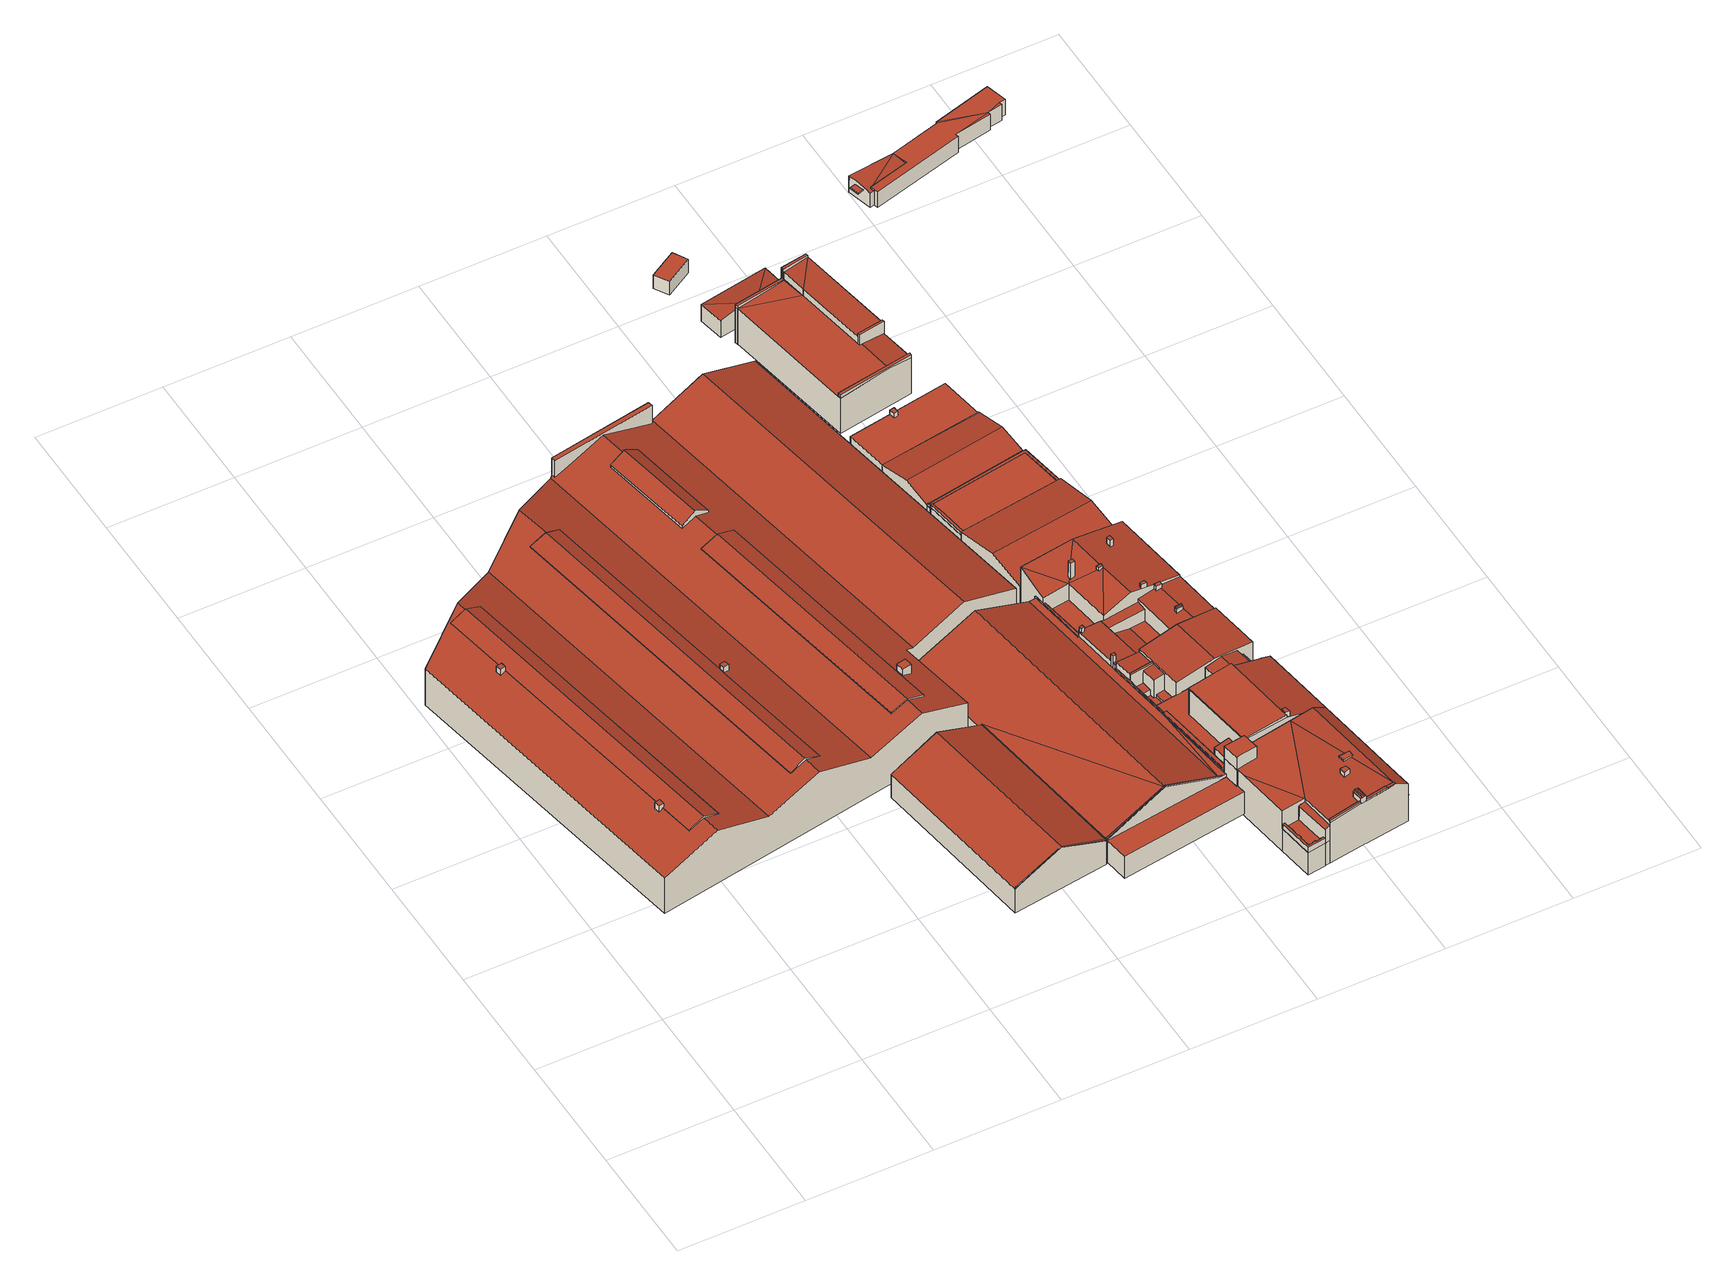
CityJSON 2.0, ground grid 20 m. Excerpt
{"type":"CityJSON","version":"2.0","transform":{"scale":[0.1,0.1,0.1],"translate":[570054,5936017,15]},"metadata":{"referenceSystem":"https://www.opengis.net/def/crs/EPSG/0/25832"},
"CityObjects":{
"building1":{"type":"Building","attributes":{"Grundfläche 2D":"4476.847538","Grundhöhe NN":"16.581"},"children":["building1-1","building1-2","building1-3","building1-4","building1-5"],"geometry":[{"type":"Solid","lod":"3","boundaries":[[[[0,1,2,3,4,5]],[[5,6,7,0]],[[8,9,10,11,12,13,14,15,16]],[[17,18,19,20,21,22]],[[22,21,20,23,24,17]],[[25,26,27,28,29,24,23,30]],[[28,31,32,33,34,25,30,35,36,29]],[[37,38,39,40,41,42,43,44,45,46,47,48,49,50,51,52,53,54]],[[40,55,56,41]],[[55,57,58,56]],[[59,60,61,62,63,64,65,36,35,37,54,66,67,51,50,68,69,70,71,47,46]],[[72,73,74,75]],[[74,76,77,75]],[[78,79,80,81]],[[31,80,79,34,33,32]],[[3,2,49,48]],[[48,47,71,70,6,5,4,3]],[[7,6,70,69]],[[49,2,1,0,7,69,68,50]],[[53,52,73,72]],[[74,73,52,51,67,76]],[[77,76,67,66]],[[75,77,66,54,53,72]],[[82,64,63,62,61,13,12,11,10,9]],[[14,13,61,60,59,46,45,44]],[[44,43,42,83,8,16,15,14]],[[84,82,9,8,83]],[[79,78,26,25,34]],[[80,31,28,27,81]],[[78,81,27,26]],[[38,37,35,30,23,20,19,85,86]],[[39,38,86,87]],[[57,55,40,39,87,88]],[[58,57,88,89]],[[42,41,56,58,89,90]],[[83,42,90,91]],[[82,84,83,91,92]],[[64,82,92,93]],[[18,17,24,29,36,65,64,93,94]],[[19,18,94,85]],[[88,87,86,85,94,93,92,91,90,89]]]],"semantics":{"surfaces":[{"type":"RoofSurface"},{"type":"WallSurface"},{"type":"GroundSurface"}],"values":[[0,0,0,0,0,0,0,0,0,0,0,0,0,0,0,1,1,1,1,1,1,1,1,1,1,1,1,1,1,1,1,1,1,1,1,1,1,1,1,1,2]]}}]},
"building1-1":{"type":"BuildingInstallation","parents":["building1"],"geometry":[{"type":"MultiSurface","lod":"3","boundaries":[[[95,96,97,98,99]],[[97,96,100,101]],[[98,97,101,102]],[[103,95,99,98,102,104]],[[96,95,103,100]]],"semantics":{"surfaces":[{"type":"RoofSurface"},{"type":"WallSurface"}],"values":[0,1,1,1,1]}}]},
"building1-2":{"type":"BuildingInstallation","parents":["building1"],"geometry":[{"type":"MultiSurface","lod":"3","boundaries":[[[105,106,107,108]],[[32,108,107,109]],[[32,33,105,108]],[[110,106,105,33]],[[110,109,107,106]]],"semantics":{"surfaces":[{"type":"RoofSurface"},{"type":"WallSurface"}],"values":[0,1,1,1,1]}}]},
"building1-3":{"type":"BuildingInstallation","parents":["building1"],"geometry":[{"type":"MultiSurface","lod":"3","boundaries":[[[111,112,113,114]],[[114,113,115,116]],[[111,114,116,117]],[[117,118,112,111]],[[118,115,113,112]]],"semantics":{"surfaces":[{"type":"RoofSurface"},{"type":"WallSurface"}],"values":[0,1,1,1,1]}}]},
"building1-4":{"type":"BuildingInstallation","parents":["building1"],"geometry":[{"type":"MultiSurface","lod":"3","boundaries":[[[119,120,121,122]],[[123,124,120,119,125,126]],[[121,120,124,127]],[[127,128,129,130,122,121]],[[130,125,119,122]]],"semantics":{"surfaces":[{"type":"RoofSurface"},{"type":"WallSurface"}],"values":[0,1,1,1,1]}}]},
"building1-5":{"type":"BuildingInstallation","parents":["building1"],"geometry":[{"type":"MultiSurface","lod":"3","boundaries":[[[128,127,124,123,131,132,133,134]],[[132,135,136,133]],[[132,131,137,21,138,135]],[[138,139,136,135]],[[139,22,140,134,133,136]],[[129,128,134,140,141]],[[137,131,123,126]]],"semantics":{"surfaces":[{"type":"RoofSurface"},{"type":"WallSurface"}],"values":[0,0,1,1,1,1,1]}}]},
"building2":{"type":"Building","attributes":{"Grundfläche 2D":"1326.788202","Grundhöhe NN":"15.964"},"children":["building2-1","building2-2"],"geometry":[{"type":"Solid","lod":"3","boundaries":[[[[142,143,144]],[[145,146,147,148,142,149,150]],[[151,152,143,142,148,153,154]],[[153,148,147,155,156,157]],[[158,159,157,156,155,160,161]],[[159,162,163]],[[159,163,157]],[[158,164,165,166,167,168,162,169]],[[164,170,171,172,166,165]],[[149,142,144,173,174]],[[175,143,152,151,176,177]],[[150,149,174,178]],[[145,150,178,179]],[[146,145,179,180]],[[160,155,147,146,180,181]],[[161,160,181,182]],[[169,159,158]],[[169,162,159]],[[176,151,154,153,157,163,162,183,184]],[[144,143,175,173]],[[170,164,158,161,182,185]],[[172,171,170,185,186]],[[183,162,168,167,166,172,186,187]],[[185,182,181,180,179,178,174,173,175,177,176,184,183,187,186]]]],"semantics":{"surfaces":[{"type":"RoofSurface"},{"type":"WallSurface"},{"type":"GroundSurface"}],"values":[[0,0,0,0,0,0,0,0,0,1,1,1,1,1,1,1,1,1,1,1,1,1,1,2]]}}]},
"building2-1":{"type":"BuildingInstallation","parents":["building2"],"geometry":[{"type":"MultiSurface","lod":"3","boundaries":[[[188,189,190,191,154,192]],[[156,157,190,189]],[[193,194,156]],[[194,157,156]],[[148,156,189,188,192]],[[156,195,193]],[[195,196,193]],[[196,163,194,193]],[[190,157,194,163,157,153,154,191]]],"semantics":{"surfaces":[{"type":"RoofSurface"},{"type":"WallSurface"}],"values":[0,0,0,0,1,1,1,1,1]}}]},
"building2-2":{"type":"BuildingInstallation","parents":["building2"],"geometry":[{"type":"MultiSurface","lod":"3","boundaries":[[[165,167,197,198]],[[199,166,165,200]],[[167,165,166]],[[168,201,198,197]],[[165,171,200,165,198,201,202]],[[199,200,171,172]],[[172,166,199]],[[168,197,167,166,167]]],"semantics":{"surfaces":[{"type":"RoofSurface"},{"type":"WallSurface"}],"values":[0,0,0,1,1,1,1,1]}}]},
"building3":{"type":"Building","attributes":{"Grundfläche 2D":"79.345977","Grundhöhe NN":"16.325"},"geometry":[{"type":"Solid","lod":"3","boundaries":[[[[203,204,205,206,207,208,209]],[[203,209,210,211]],[[204,203,211,212]],[[205,204,212,213]],[[206,205,213,214]],[[209,208,207,215,216,210]],[[207,206,214,215]],[[211,210,216,215,214,213,212]]]],"semantics":{"surfaces":[{"type":"RoofSurface"},{"type":"WallSurface"},{"type":"GroundSurface"}],"values":[[0,1,1,1,1,1,1,2]]}}]},
"building4":{"type":"Building","attributes":{"Grundfläche 2D":"320.059984","Grundhöhe NN":"15.978"},"children":["building4-1","building4-2","building4-3","building4-4","building4-5","building4-6","building4-7","building4-8","building4-9","building4-10"],"geometry":[{"type":"Solid","lod":"3","boundaries":[[[[217,218,219,220,221,222,223,224]],[[225,226,227,228,229,230]],[[231,226,225,232,233]],[[234,235,236,237,238,232]],[[239,240,241,242,243,236,235]],[[244,236,243]],[[245,238,237]],[[246,247,248,249,250,251,227,226,231,233,232,238,252]],[[175,241,240,239,235,234,232,225,230,253,254]],[[255,244,243,242,241,175,177]],[[236,244,255,256]],[[245,237,236,256,257,221,258]],[[220,219,218,259,238,245,258,221]],[[217,260,246,252,238,259,218]],[[261,228,227,251,250,249,248,247,246,260,217,262,263,264]],[[230,229,228,261,253]],[[222,221,257,265]],[[223,222,265,266]],[[224,223,266,267]],[[217,224,267,262]],[[262,267,266,265,257,256,255,177,175,254,253,261,264,263]]]],"semantics":{"surfaces":[{"type":"RoofSurface"},{"type":"WallSurface"},{"type":"GroundSurface"}],"values":[[0,0,0,0,0,0,0,0,1,1,1,1,1,1,1,1,1,1,1,1,2]]}}]},
"building4-1":{"type":"BuildingInstallation","parents":["building4"],"geometry":[{"type":"MultiSurface","lod":"3","boundaries":[[[268,258,269,270,271,272,273,274,275,276,277,278,279,280,281,282,283,284,285,286,287,288,289]],[[220,221,258,268]],[[221,222,269,258]],[[222,223,270,269]],[[223,224,271,270]],[[273,272,290,291]],[[274,273,291,292]],[[275,274,292,293]],[[293,294,276,275]],[[277,276,294,295]],[[295,296,278,277]],[[279,278,296,297]],[[297,298,299,281,280,279]],[[299,300,282,281]],[[283,282,300,301]],[[301,302,284,283]],[[302,303,285,284]],[[286,285,303,304]],[[304,305,287,286]],[[288,287,305,306]],[[306,307,289,288]],[[268,289,307,220]]],"semantics":{"surfaces":[{"type":"RoofSurface"},{"type":"WallSurface"}],"values":[0,1,1,1,1,1,1,1,1,1,1,1,1,1,1,1,1,1,1,1,1,1]}}]},
"building4-2":{"type":"BuildingInstallation","parents":["building4"],"geometry":[{"type":"MultiSurface","lod":"3","boundaries":[[[308,309,260,259]],[[259,218,219,308]],[[309,308,219,290,272,271]],[[217,260,309,271,224]],[[260,217,218,259]]],"semantics":{"surfaces":[{"type":"RoofSurface"},{"type":"WallSurface"}],"values":[0,1,1,1,1]}}]},
"building4-3":{"type":"BuildingInstallation","parents":["building4"],"geometry":[{"type":"MultiSurface","lod":"3","boundaries":[[[310,311,312,313]],[[251,314,310,313,250]],[[314,315,311,310]],[[316,312,311,315,317]]],"semantics":{"surfaces":[{"type":"RoofSurface"},{"type":"WallSurface"}],"values":[0,1,1,1]}}]},
"building4-4":{"type":"BuildingInstallation","parents":["building4"],"geometry":[{"type":"MultiSurface","lod":"3","boundaries":[[[318,319,320,321,322,323,324]],[[322,321,325,252,324,323]],[[252,246,318,324]],[[319,318,246,247]]],"semantics":{"surfaces":[{"type":"RoofSurface"},{"type":"WallSurface"}],"values":[0,1,1,1]}}]},
"building4-5":{"type":"BuildingInstallation","parents":["building4"],"geometry":[{"type":"MultiSurface","lod":"3","boundaries":[[[326,327,328,329]],[[329,328,330,331]],[[326,329,331,332]],[[327,326,332,333]],[[328,327,333,330]]],"semantics":{"surfaces":[{"type":"RoofSurface"},{"type":"WallSurface"}],"values":[0,1,1,1,1]}}]},
"building4-6":{"type":"BuildingInstallation","parents":["building4"],"geometry":[{"type":"MultiSurface","lod":"3","boundaries":[[[334,335,315,314]],[[334,314,251,227]],[[227,226,335,334]],[[226,317,315,335]]],"semantics":{"surfaces":[{"type":"RoofSurface"},{"type":"WallSurface"}],"values":[0,1,1,1]}}]},
"building4-7":{"type":"BuildingInstallation","parents":["building4"],"geometry":[{"type":"MultiSurface","lod":"3","boundaries":[[[336,337,338,339,340,341,342,343,344]],[[345,346,347,348]],[[346,349,350,347]],[[345,348,344,343,342]],[[342,341,319,247,248,249,250,313,349,346,345]],[[350,349,313,312,316,351]],[[351,352,353,336,344,348,347,350]],[[336,353,354,355,325,321,320,319,341,340,339,338,337]]],"semantics":{"surfaces":[{"type":"RoofSurface"},{"type":"WallSurface"}],"values":[0,0,0,0,1,1,1,1]}}]},
"building4-8":{"type":"BuildingInstallation","parents":["building4"],"geometry":[{"type":"MultiSurface","lod":"3","boundaries":[[[356,357,358,359]],[[360,357,356,361,231]],[[360,362,358,357]],[[363,359,358,362,233]],[[363,361,356,359]]],"semantics":{"surfaces":[{"type":"RoofSurface"},{"type":"WallSurface"}],"values":[0,1,1,1,1]}}]},
"building4-9":{"type":"BuildingInstallation","parents":["building4"],"geometry":[{"type":"MultiSurface","lod":"3","boundaries":[[[364,365,366,367,368,369,370,371]],[[365,364,241,242,243,244,367,366]],[[236,372,373,369,368,367,244]],[[373,235,370,369]],[[370,235,239,240,241,364,371]]],"semantics":{"surfaces":[{"type":"RoofSurface"},{"type":"WallSurface"}],"values":[0,1,1,1,1]}}]},
"building4-10":{"type":"BuildingInstallation","parents":["building4"],"geometry":[{"type":"MultiSurface","lod":"3","boundaries":[[[374,375,376,377]],[[378,379,377,376]],[[379,380,374,377]],[[380,381,375,374]],[[381,378,376,375]],[[381,380,379,378]]],"semantics":{"surfaces":[{"type":"RoofSurface"},{"type":"WallSurface"},{"type":"OuterCeilingSurface"}],"values":[0,1,1,1,1,2]}}]},
"building5":{"type":"Building","attributes":{"Grundfläche 2D":"312.078179","Grundhöhe NN":"15.240"},"children":["building5-1","building5-2","building5-3","building5-4","building5-5","building5-6","building5-7","building5-8","building5-9"],"geometry":[{"type":"MultiSurface","lod":"3","boundaries":[[[382,383,384,385,386]],[[387,388,389,390,391,392]],[[393,394,395,396]],[[395,397,398,396]],[[399,400,401,402,403,404,405,406,407]],[[408,409,410,411,412,230,413,414,415]],[[416,417,418,419,420,421]],[[422,423,424,425,426,427,428,429,430,431]],[[432,433,402,401,400,434,435]],[[436,437,405,404,438,432,435,439]],[[406,405,437,440]],[[432,438,404,441,384,383,382]],[[442,385,384,441]],[[386,433,432,382]],[[443,411,387,392]],[[411,410,388,387]],[[389,409,408,390]],[[408,444,391,390]],[[444,443,392,391]],[[420,419,394,393]],[[394,419,427,397,395]],[[427,426,398,397]],[[413,230,445,446]],[[416,421,420,393,396,398,426,425,444,408,415,414,413,446,447]],[[423,422,443,444,425,424]],[[230,412,411,443,422,448,445]],[[422,431,430,449,448]],[[417,416,447,450]],[[400,399,407,406,429,428,427,419,418,417,450,434]],[[429,406,440,449,430]],[[435,434,450,447,446,445,448,449,440,437,436,439]]],"semantics":{"surfaces":[{"type":"RoofSurface"},{"type":"WallSurface"},{"type":"GroundSurface"}],"values":[0,0,0,0,0,0,0,0,1,1,1,1,1,1,1,1,1,1,1,1,1,1,1,1,1,1,1,1,1,1,2]}}]},
"building5-1":{"type":"BuildingInstallation","parents":["building5"],"geometry":[{"type":"MultiSurface","lod":"3","boundaries":[[[451,452,453,454,455]],[[452,451,456,457]]],"semantics":{"surfaces":[{"type":"RoofSurface"},{"type":"WallSurface"}],"values":[0,1]}}]},
"building5-2":{"type":"BuildingInstallation","parents":["building5"],"geometry":[{"type":"MultiSurface","lod":"3","boundaries":[[[458,459,460,461]],[[462,461,460,388,410]],[[458,461,462,463]],[[409,389,459,458,463]],[[389,388,460,459]]],"semantics":{"surfaces":[{"type":"RoofSurface"},{"type":"WallSurface"}],"values":[0,1,1,1,1]}}]},
"building5-3":{"type":"BuildingInstallation","parents":["building5"],"geometry":[{"type":"MultiSurface","lod":"3","boundaries":[[[464,465,466,467]],[[467,466,417,418]],[[464,467,418,421]],[[465,464,421,416]],[[466,465,416,417]]],"semantics":{"surfaces":[{"type":"RoofSurface"},{"type":"WallSurface"}],"values":[0,1,1,1,1]}}]},
"building5-4":{"type":"BuildingInstallation","parents":["building5"],"geometry":[{"type":"MultiSurface","lod":"3","boundaries":[[[468,469,470,471]],[[424,472,471,470]],[[468,471,472,473]],[[469,468,473,423]],[[424,470,469,423]]],"semantics":{"surfaces":[{"type":"RoofSurface"},{"type":"WallSurface"}],"values":[0,1,1,1,1]}}]},
"building5-5":{"type":"BuildingInstallation","parents":["building5"],"geometry":[{"type":"MultiSurface","lod":"3","boundaries":[[[474,475,476,477,478,479]],[[431,480,477,476]],[[480,481,478,477]],[[479,478,481,428]],[[429,430,475,474]],[[430,431,476,475]]],"semantics":{"surfaces":[{"type":"RoofSurface"},{"type":"WallSurface"}],"values":[0,1,1,1,1,1]}}]},
"building5-6":{"type":"BuildingInstallation","parents":["building5"],"geometry":[{"type":"MultiSurface","lod":"3","boundaries":[[[482,483,484,485]],[[401,402,482,485,486]],[[484,483,453,452,457,487]],[[484,487,488,489,486,485]]],"semantics":{"surfaces":[{"type":"RoofSurface"},{"type":"WallSurface"}],"values":[0,1,1,1]}}]},
"building5-7":{"type":"BuildingInstallation","parents":["building5"],"geometry":[{"type":"MultiSurface","lod":"3","boundaries":[[[479,490,491,442,441,492,474]],[[490,479,428,407,456,451,455]],[[455,454,491,490]],[[404,405,492,441]],[[405,406,474,492]],[[407,428,429,474,406]]],"semantics":{"surfaces":[{"type":"RoofSurface"},{"type":"WallSurface"}],"values":[0,1,1,1,1,1]}}]},
"building5-8":{"type":"BuildingInstallation","parents":["building5"],"geometry":[{"type":"MultiSurface","lod":"3","boundaries":[[[493,494,495,496]],[[494,493,386,385]],[[494,385,442,491,495]],[[482,496,495,491,454,453,483]],[[402,433,386,493,496,482]]],"semantics":{"surfaces":[{"type":"RoofSurface"},{"type":"WallSurface"}],"values":[0,1,1,1,1]}}]},
"building5-9":{"type":"BuildingInstallation","parents":["building5"],"geometry":[{"type":"MultiSurface","lod":"3","boundaries":[[[497,498,486,489]],[[400,401,486,498]],[[488,399,497,489]],[[399,400,498,497]]],"semantics":{"surfaces":[{"type":"RoofSurface"},{"type":"WallSurface"}],"values":[0,1,1,1]}}]},
"building6":{"type":"Building","attributes":{"Grundfläche 2D":"309.752775","Grundhöhe NN":"15.520"},"children":["building6-1","building6-2","building6-3","building6-4","building6-5","building6-6","building6-7","building6-8"],"geometry":[{"type":"MultiSurface","lod":"3","boundaries":[[[499,500,501,502,503,504,505,506,507,508,509,510,511],[512,513,514,515,516]],[[517,518,519,520]],[[521,522,523,517,520,524,525,526,527,528]],[[529,530,531]],[[532,533,531,530,534]],[[535,536,537,538,539,540,541,530,529]],[[542,543,541,544,533]],[[542,533,532,534,530,541,543]],[[545,533,544]],[[522,521,546,547,548,549,550,551,552,553,554]],[[555,556,557,558,553,559,560]],[[561,562,526,525,563,564,556,555,565]],[[556,564,563,525,501,500,499,511]],[[566,502,501,525,524,519,518,567]],[[568,504,503,502,566,522,554,569]],[[504,568,553,558,506,505]],[[557,556,511,510]],[[519,524,520]],[[528,527,526,562,570]],[[571,572,539,538,537,536,535,529,531,521,528,570,573]],[[540,539,572,574]],[[544,541,540,574,575]],[[549,548,576,545,544,575,577]],[[547,546,533,545,576,548]],[[533,546,521,531]],[[552,578,559,553]],[[550,549,577,579]],[[552,551,550,579,580,578]],[[571,573,570,562,561,565,555,560,559,578,580,579,577,575,574,572]]],"semantics":{"surfaces":[{"type":"RoofSurface"},{"type":"WallSurface"},{"type":"GroundSurface"}],"values":[0,0,0,0,0,0,0,0,0,0,1,1,1,1,1,1,1,1,1,1,1,1,1,1,1,1,1,1,2]}}]},
"building6-1":{"type":"BuildingInstallation","parents":["building6"],"geometry":[{"type":"MultiSurface","lod":"3","boundaries":[[[581,582,583,584]],[[584,583,585,586]],[[586,587,581,584]],[[582,581,587,588]],[[588,585,583,582]]],"semantics":{"surfaces":[{"type":"RoofSurface"},{"type":"WallSurface"}],"values":[0,1,1,1,1]}}]},
"building6-2":{"type":"BuildingInstallation","parents":["building6"],"geometry":[{"type":"MultiSurface","lod":"3","boundaries":[[[589,590,591,592]],[[593,594,590,589]],[[595,591,590,594,543]],[[596,592,591,595,542]],[[596,593,589,592]]],"semantics":{"surfaces":[{"type":"RoofSurface"},{"type":"WallSurface"}],"values":[0,1,1,1,1]}}]},
"building6-3":{"type":"BuildingInstallation","parents":["building6"],"geometry":[{"type":"MultiSurface","lod":"3","boundaries":[[[597,598,599,600,601]],[[599,598,602,603]],[[604,601,600,599,603,532]],[[597,601,604,534]],[[602,598,597,534]]],"semantics":{"surfaces":[{"type":"RoofSurface"},{"type":"WallSurface"}],"values":[0,1,1,1,1]}}]},
"building6-4":{"type":"BuildingInstallation","parents":["building6"],"geometry":[{"type":"MultiSurface","lod":"3","boundaries":[[[605,606,607,608]],[[536,609,608,607]],[[605,608,609,610]],[[610,535,606,605]],[[535,536,607,606]]],"semantics":{"surfaces":[{"type":"RoofSurface"},{"type":"WallSurface"}],"values":[0,1,1,1,1]}}]},
"building6-5":{"type":"BuildingInstallation","parents":["building6"],"geometry":[{"type":"MultiSurface","lod":"3","boundaries":[[[611,576,612,613,614,615,568,569]],[[552,553,568,615]],[[554,547,611,569]],[[548,576,611,547]],[[549,612,576,548]],[[549,550,613,612]],[[550,551,552,615,614,613]]],"semantics":{"surfaces":[{"type":"RoofSurface"},{"type":"WallSurface"}],"values":[0,1,1,1,1,1,1]}}]},
"building6-6":{"type":"BuildingInstallation","parents":["building6"],"geometry":[{"type":"MultiSurface","lod":"3","boundaries":[[[616,617,618,619,620]],[[515,618,617,616,512,516]],[[619,618,515,514]],[[620,619,514,513]],[[616,620,513,512]]],"semantics":{"surfaces":[{"type":"RoofSurface"},{"type":"WallSurface"}],"values":[0,1,1,1,1]}}]},
"building6-7":{"type":"BuildingInstallation","parents":["building6"],"geometry":[{"type":"MultiSurface","lod":"3","boundaries":[[[621,622,623,624,625]],[[623,622,506,558,557,510]],[[508,625,624,623,510,509]],[[621,625,508,507]],[[622,621,507,506]]],"semantics":{"surfaces":[{"type":"RoofSurface"},{"type":"WallSurface"}],"values":[0,1,1,1,1]}}]},
"building6-8":{"type":"BuildingInstallation","parents":["building6"],"geometry":[{"type":"MultiSurface","lod":"3","boundaries":[[[567,626,627,566]],[[626,567,518,517,527]],[[527,528,627,626]],[[627,528,521,522,566]]],"semantics":{"surfaces":[{"type":"RoofSurface"},{"type":"WallSurface"}],"values":[0,1,1,1]}}]},
"building7":{"type":"Building","attributes":{"Grundfläche 2D":"108.988993","Grundhöhe NN":"15.218"},"geometry":[{"type":"Solid","lod":"3","boundaries":[[[[628,629,630,631]],[[631,632,633,628]],[[629,628,633,434,634]],[[630,629,634,635]],[[632,631,630,635,435]],[[633,632,435,434]],[[435,635,634,434]]]],"semantics":{"surfaces":[{"type":"RoofSurface"},{"type":"WallSurface"},{"type":"GroundSurface"}],"values":[[0,0,1,1,1,1,2]]}}]},
"building8":{"type":"Building","attributes":{"Grundfläche 2D":"225.400017","Grundhöhe NN":"15.970"},"geometry":[{"type":"Solid","lod":"3","boundaries":[[[[636,637,638,639]],[[636,639,640,641,642]],[[637,636,642,643,644]],[[638,637,644,645]],[[640,639,638,645,646]],[[642,641,640,646,647,643]],[[647,646,645,644,643]]]],"semantics":{"surfaces":[{"type":"RoofSurface"},{"type":"WallSurface"},{"type":"GroundSurface"}],"values":[[0,0,1,1,1,1,2]]}}]},
"building9":{"type":"Building","attributes":{"Grundfläche 2D":"59.054032","Grundhöhe NN":"15.252"},"children":["building9-1","building9-2"],"geometry":[{"type":"Solid","lod":"3","boundaries":[[[[648,649,650,651,652,653]],[[654,655,656,653,652,651]],[[649,648,657,658]],[[659,660,655,654,651,650,649,658,661]],[[656,655,660,662]],[[648,653,656,662,657]],[[658,657,662,660,659,661]]]],"semantics":{"surfaces":[{"type":"RoofSurface"},{"type":"WallSurface"},{"type":"GroundSurface"}],"values":[[0,0,1,1,1,1,2]]}}]},
"building9-1":{"type":"BuildingInstallation","parents":["building9"],"geometry":[{"type":"MultiSurface","lod":"3","boundaries":[[[663,664,665,666,667]],[[664,663,654,668]],[[664,668,652,669,665]],[[666,665,669,650]],[[650,651,654,663,667,666]]],"semantics":{"surfaces":[{"type":"RoofSurface"},{"type":"WallSurface"}],"values":[0,1,1,1,1]}}]},
"building9-2":{"type":"BuildingInstallation","parents":["building9"],"geometry":[{"type":"MultiSurface","lod":"3","boundaries":[[[670,671,672,673]],[[674,671,670,675]],[[676,674,675,677]],[[678,676,677,679]],[[680,681,673,672]],[[681,682,683,684,679,677,675,670,673]],[[678,679,684,685]],[[685,686,687,688,680,672,671,674,676,678]]],"semantics":{"surfaces":[{"type":"RoofSurface"},{"type":"WallSurface"}],"values":[0,0,0,0,1,1,1,1]}}]},
"building10":{"type":"Building","attributes":{"Grundfläche 2D":"414.676382","Grundhöhe NN":"15.877"},"children":["building10-1","building10-2","building10-3","building10-4"],"geometry":[{"type":"Solid","lod":"3","boundaries":[[[[689,690,691,692]],[[693,694,695,696,697,698,699,700,701,702,703]],[[704,705,706,707,708]],[[706,709,710,707]],[[690,689,711,712]],[[691,690,712,713]],[[692,691,713,714]],[[708,699,698,704]],[[705,704,698,697]],[[689,709,706,705,697,715,716,711]],[[717,710,709,689,692,714]],[[708,707,710,717,718,699]],[[696,695,719,720]],[[696,720,715,697]],[[700,699,718,721]],[[701,700,721,722]],[[702,701,722,723]],[[724,719,695,694,693,703,702,723]],[[712,711,716,715,720,719,724,723,722,721,718,717,714,713]]]],"semantics":{"surfaces":[{"type":"RoofSurface"},{"type":"WallSurface"},{"type":"GroundSurface"}],"values":[[0,0,0,0,1,1,1,1,1,1,1,1,1,1,1,1,1,1,2]]}}]},
"building10-1":{"type":"BuildingInstallation","parents":["building10"],"geometry":[{"type":"MultiSurface","lod":"3","boundaries":[[[725,726,727,728]],[[728,727,729,730]],[[730,731,725,728]],[[731,732,726,725]],[[727,726,732,729]]],"semantics":{"surfaces":[{"type":"RoofSurface"},{"type":"WallSurface"}],"values":[0,1,1,1,1]}}]},
"building10-2":{"type":"BuildingInstallation","parents":["building10"],"geometry":[{"type":"MultiSurface","lod":"3","boundaries":[[[733,734,735,736,737,738,739]],[[702,703,734,733]],[[735,734,703,740]],[[740,741,736,735]],[[737,736,741,742]],[[743,738,737,742]],[[701,702,733,739]]],"semantics":{"surfaces":[{"type":"RoofSurface"},{"type":"WallSurface"}],"values":[0,1,1,1,1,1,1]}}]},
"building10-3":{"type":"BuildingInstallation","parents":["building10"],"geometry":[{"type":"MultiSurface","lod":"3","boundaries":[[[744,704,745,746,747,748,749]],[[746,745,750,751]],[[751,693,747,746]],[[693,694,695,749,748,747]],[[695,696,744,749]],[[744,696,697,698,704]]],"semantics":{"surfaces":[{"type":"RoofSurface"},{"type":"WallSurface"}],"values":[0,1,1,1,1,1]}}]},
"building10-4":{"type":"BuildingInstallation","parents":["building10"],"geometry":[{"type":"MultiSurface","lod":"3","boundaries":[[[739,738,752,753,754]],[[753,752,704,698,699,708]],[[738,743,750,745,704,752]],[[700,754,753,708,699]],[[700,701,739,754]]],"semantics":{"surfaces":[{"type":"RoofSurface"},{"type":"WallSurface"}],"values":[0,1,1,1,1]}}]},
"building11":{"type":"Building","attributes":{"Grundfläche 2D":"12.783787","Grundhöhe NN":"15.972"},"geometry":[{"type":"Solid","lod":"3","boundaries":[[[[755,756,757,758]],[[759,760,758,757]],[[760,761,755,758]],[[761,762,756,755]],[[762,759,757,756]],[[762,761,760,759]]]],"semantics":{"surfaces":[{"type":"RoofSurface"},{"type":"WallSurface"},{"type":"GroundSurface"}],"values":[[0,1,1,1,1,2]]}}]},
"building12":{"type":"Building","attributes":{"Grundfläche 2D":"283.337044","Grundhöhe NN":"15.856"},"children":["building12-1","building12-2","building12-3","building12-4"],"geometry":[{"type":"MultiSurface","lod":"3","boundaries":[[[763,764,765,766]],[[765,764,767,768]],[[769,770,771]],[[769,772,773,774,770]],[[775,774,773]],[[776,777,778,779,780,770,774,781,782,783,784]],[[783,785,786,787,776,784]],[[771,770,763,766]],[[770,780,764,763]],[[780,779,778,767,764]],[[788,765,768,789]],[[790,791,792,793,794]],[[772,790,794,795]],[[773,772,795,796]],[[775,773,796,797]],[[774,775,797,798]],[[782,781,774,798,799]],[[785,783,782,799,800]],[[787,786,785,800,801]],[[802,787,801,803]],[[804,802,803,805]],[[789,804,805,806]],[[792,788,789,806,793]],[[798,797,796,795,794,793,806,805,803,801,800,799]]],"semantics":{"surfaces":[{"type":"RoofSurface"},{"type":"WallSurface"},{"type":"GroundSurface"}],"values":[0,0,0,0,0,0,0,1,1,1,1,1,1,1,1,1,1,1,1,1,1,1,1,2]}}]},
"building12-1":{"type":"BuildingInstallation","parents":["building12"],"geometry":[{"type":"MultiSurface","lod":"3","boundaries":[[[807,808,809,810]],[[783,785,808,807,782]],[[785,786,809,808]],[[784,781,810,809,786]],[[781,782,807,810]]],"semantics":{"surfaces":[{"type":"RoofSurface"},{"type":"WallSurface"}],"values":[0,1,1,1,1]}}]},
"building12-2":{"type":"BuildingInstallation","parents":["building12"],"geometry":[{"type":"MultiSurface","lod":"3","boundaries":[[[811,812,813,814,815,816]],[[769,812,817]],[[765,814,813,812,769,771,766]],[[814,765,788,792,815]],[[816,815,792,791,790]],[[817,812,811,816,790,772,818]]],"semantics":{"surfaces":[{"type":"RoofSurface"},{"type":"WallSurface"}],"values":[0,1,1,1,1,1]}}]},
"building12-3":{"type":"BuildingInstallation","parents":["building12"],"geometry":[{"type":"MultiSurface","lod":"3","boundaries":[[[819,820,821,822,817,818]],[[773,775,820,819]],[[775,774,823,822,821,820]],[[769,817,822,823]],[[772,773,819,818]]],"semantics":{"surfaces":[{"type":"RoofSurface"},{"type":"WallSurface"}],"values":[0,1,1,1,1]}}]},
"building12-4":{"type":"BuildingInstallation","parents":["building12"],"geometry":[{"type":"MultiSurface","lod":"3","boundaries":[[[824,825,826,827,828]],[[802,826,825,824,777,776,787]],[[826,802,804,827]],[[768,767,828,827,804,789]],[[828,767,778,777,824]]],"semantics":{"surfaces":[{"type":"RoofSurface"},{"type":"WallSurface"}],"values":[0,1,1,1,1]}}]},
"building13":{"type":"Building","attributes":{"Grundfläche 2D":"46.140478","Grundhöhe NN":"15.853"},"geometry":[{"type":"Solid","lod":"3","boundaries":[[[[829,830,831]],[[832,833,830,829]],[[833,832,834]],[[831,830,835,836]],[[834,832,829,831,836,837]],[[833,834,837,838]],[[830,833,838,835]],[[836,835,838,837]]]],"semantics":{"surfaces":[{"type":"RoofSurface"},{"type":"WallSurface"},{"type":"GroundSurface"}],"values":[[0,0,0,1,1,1,1,2]]}}]},
"building14":{"type":"Building","attributes":{"Grundfläche 2D":"104.244453","Grundhöhe NN":"15.944"},"children":["building14-1"],"geometry":[{"type":"Solid","lod":"3","boundaries":[[[[839,840,841,842,843]],[[844,841,840]],[[845,846,847,841,844,848,849,850]],[[851,841,847]],[[852,842,841]],[[853,854,855,848,856,857,858]],[[855,859,848]],[[856,848,860,861]],[[853,858,857,856,861,862]],[[854,853,862,863]],[[839,843,864,865]],[[840,839,865,866]],[[844,840,866,867]],[[848,844,867,860]],[[859,849,848]],[[849,859,855,850]],[[868,845,850,855,854,863]],[[846,845,868,869]],[[847,846,869,870]],[[851,847,870,871]],[[841,851,871,872]],[[852,841,872,873]],[[842,852,873,874]],[[843,842,874,864]],[[866,865,864,874,873,872,871,870,869,868,863,862,861,860,867]]]],"semantics":{"surfaces":[{"type":"RoofSurface"},{"type":"WallSurface"},{"type":"GroundSurface"}],"values":[[0,0,0,0,0,0,0,1,1,1,1,1,1,1,1,1,1,1,1,1,1,1,1,1,2]]}}]},
"building14-1":{"type":"BuildingInstallation","parents":["building14"],"geometry":[{"type":"MultiSurface","lod":"3","boundaries":[[[875,876,877,878]],[[878,877,879,880]],[[875,878,880,881]],[[876,875,881,882]],[[876,882,879,877]],[[879,882,881,880]]],"semantics":{"surfaces":[{"type":"RoofSurface"},{"type":"WallSurface"},{"type":"OuterCeilingSurface"}],"values":[0,1,1,1,1,2]}}]}
},
"vertices":[
[457,928,127],[458,928,127],[480,932,113],[453,1082,113],[432,1078,127],[430,1078,127],[407,1074,113],[434,923,113],[506,1147,121],[339,1118,121],[339,1117,121],[340,1115,121],[340,1112,121],[340,1111,121],[508,1140,121],[507,1143,121],[507,1146,121],[92,939,117],[7,877,85],[96,366,84],[188,382,117],[183,412,117],[95,921,117],[277,398,87],[173,997,87],[360,443,117],[333,438,107],[236,993,107],[264,998,117],[253,1055,117],[365,413,117],[287,1002,109],[347,661,109],[348,652,109],[384,447,109],[454,429,87],[335,1114,87],[542,444,117],[620,457,88],[597,587,88],[609,589,84],[512,1147,84],[507,1146,86],[507,1143,86],[508,1140,86],[502,1139,88],[424,1126,117],[432,1078,117],[453,1082,109],[480,932,109],[458,928,117],[466,881,117],[494,886,106],[565,481,106],[537,476,117],[697,604,117],[600,1163,117],[787,620,85],[690,1178,85],[346,1112,90],[342,1112,89],[340,1111,88],[340,1112,88],[340,1115,88],[339,1117,88],[337,1116,88],[509,472,107],[438,876,107],[457,928,116],[434,923,108],[407,1074,108],[430,1078,116],[565,481,109],[494,886,109],[466,881,119],[537,476,119],[438,876,109],[509,472,109],[333,438,109],[358,443,120],[262,997,120],[236,993,109],[339,1118,88],[506,1147,86],[423,1133,117],[96,366,16],[620,457,16],[597,587,16],[787,620,16],[690,1178,16],[507,1146,16],[506,1147,16],[339,1118,16],[339,1117,16],[7,877,16],
[79,807,117],[81,798,117],[89,800,117],[88,808,117],[87,808,117],[81,798,105],[89,800,108],[88,808,108],[79,807,105],[87,808,107],
[348,652,118],[357,654,118],[355,662,118],[347,661,118],[355,662,106],[357,654,106],
[573,547,117],[558,544,117],[560,531,117],[575,534,117],[560,531,105],[575,534,99],[573,547,99],[558,544,105],
[141,462,117],[149,464,117],[148,473,117],[139,471,117],[148,464,109],[149,464,110],[141,462,105],[148,464,108],[148,473,110],[147,473,109],[147,473,108],[139,471,105],
[158,408,109],[183,412,120],[95,921,120],[69,917,109],[209,417,109],[120,925,109],[158,408,108],[209,417,108],[120,925,108],[69,917,108],[135,540,108],
[856,332,60],[874,193,60],[876,193,60],[827,519,60],[814,613,60],[803,612,60],[863,190,60],[852,356,60],[829,520,60],[875,189,60],[874,192,60],[863,188,60],[869,189,60],[711,599,98],[771,177,98],[772,175,98],[630,438,57],[632,438,58],[606,584,56],[627,438,56],[672,161,56],[673,161,56],[556,428,88],[596,152,88],[596,150,88],[597,150,88],[671,160,56],[632,438,56],[478,416,55],[517,140,55],[517,139,55],[876,193,10],[852,356,10],[874,193,10],[875,189,10],[874,192,10],[829,520,10],[827,519,10],[814,613,10],[606,584,10],[627,438,10],[672,161,10],[673,161,10],[478,416,10],[517,139,10],[671,160,10],
[863,190,62],[773,177,99],[773,175,99],[863,188,62],[869,191,60],[673,163,58],[673,161,58],[770,177,97],[673,163,56],
[671,160,58],[671,162,58],[517,139,57],[517,140,57],[671,162,56],[597,152,88],
[679,122,55],[882,151,55],[880,166,55],[878,166,55],[875,189,55],[773,175,55],[673,161,55],[673,161,13],[679,122,13],[882,151,13],[880,166,13],[878,166,13],[875,189,13],[773,175,13],
[940,14,53],[932,72,53],[922,70,53],[897,67,53],[894,66,53],[902,8,53],[931,12,53],[931,13,53],[1025,214,94],[1050,34,94],[1051,30,94],[1072,33,81],[1066,74,81],[1046,217,81],[1024,106,93],[986,209,92],[1020,116,93],[980,208,92],[908,198,89],[880,166,87],[882,151,87],[932,72,87],[882,194,88],[876,193,88],[874,193,87],[874,192,87],[875,189,87],[878,166,87],[894,66,87],[940,14,87],[992,22,91],[994,22,91],[1000,23,91],[1001,23,91],[1037,28,93],[940,18,87],[1046,217,10],[908,198,10],[878,166,10],[880,166,10],[894,66,10],[894,66,63],[932,72,82],[940,14,82],[1072,33,10],[940,14,10],[1000,23,10],[1001,23,10],[902,8,10],[931,12,10],[931,13,10],
[897,67,63],[902,8,63],[931,12,63],[931,13,63],[930,16,63],[926,16,63],[926,15,63],[917,13,63],[917,15,63],[912,14,63],[912,13,63],[905,12,63],[905,13,63],[902,31,63],[904,31,63],[903,36,63],[902,36,63],[901,36,63],[900,48,63],[901,48,63],[900,53,63],[899,53,63],[930,16,53],[926,16,53],[926,15,53],[917,13,53],[917,15,53],[912,14,53],[912,13,53],[905,12,53],[905,13,53],[902,31,53],[904,31,53],[903,36,53],[902,36,53],[901,36,53],[900,48,53],[901,48,53],[900,53,53],[899,53,53],
[922,70,80],[931,13,80],
[1037,28,96],[1036,32,96],[1001,27,94],[1001,23,94],[1037,28,95],[1036,32,95],[1001,27,91],[1036,32,93],
[940,14,91],[992,22,94],[992,24,94],[992,26,94],[990,25,94],[988,25,94],[940,18,91],[992,26,91],
[996,87,101],[997,78,101],[1007,80,101],[1005,88,101],[1007,80,92],[1005,88,92],[996,87,91],[997,78,91],
[1051,30,95],[1050,34,95],
[990,40,101],[991,30,101],[991,29,101],[992,26,101],[992,24,101],[992,22,101],[994,22,102],[994,26,102],[992,40,102],[997,22,103],[1000,23,102],[997,41,102],[994,41,103],[1001,23,101],[999,42,101],[999,42,91],[997,41,91],[990,40,91],[991,30,91],[991,29,91],
[1011,104,95],[1027,107,95],[1026,116,95],[1009,114,95],[1027,107,94],[1011,104,93],[1026,116,94],[1009,114,93],
[874,193,111],[874,192,111],[875,189,111],[878,166,111],[891,168,111],[912,171,111],[908,198,111],[876,193,111],[891,168,88],[912,171,89],
[1077,40,53],[1072,75,53],[1066,74,53],[1071,39,53],[1066,74,51],[1071,39,51],[1077,40,51],[1072,75,51],
[881,444,71],[845,439,74],[842,439,74],[847,410,74],[886,416,71],[980,208,107],[979,210,107],[978,218,107],[962,332,107],[890,321,104],[908,198,104],[1003,337,76],[997,377,76],[970,373,81],[975,334,81],[942,369,76],[948,330,76],[879,360,37],[893,362,37],[889,388,37],[886,412,37],[847,407,37],[842,439,37],[840,438,37],[852,356,37],[854,357,37],[962,332,102],[978,218,102],[979,210,102],[980,208,102],[1025,214,88],[1028,341,81],[1013,339,86],[1009,338,87],[1013,339,53],[1007,378,53],[1004,378,53],[997,377,53],[1003,337,53],[1009,338,53],[908,198,53],[907,202,53],[903,232,53],[890,321,53],[948,330,53],[942,369,53],[854,357,53],[852,356,53],[876,193,53],[882,194,53],[881,444,37],[886,416,37],[893,362,2],[881,444,2],[842,439,2],[840,438,2],[845,439,37],[845,439,2],[852,356,2],[842,439,63],[847,410,63],[908,198,102],[890,321,102],[1046,217,2],[1028,341,2],[1013,339,2],[908,198,2],[876,193,2],[1007,378,2],
[849,390,47],[870,393,47],[868,410,47],[847,407,47],[848,396,47],[849,390,37],[870,393,37],
[984,219,110],[978,218,110],[979,210,110],[986,210,110],[986,210,100],[984,219,100],
[1009,338,63],[1013,339,63],[1007,378,63],[1004,378,63],
[882,198,76],[907,202,79],[903,232,79],[878,228,76],[878,228,53],[882,198,53],
[852,356,63],[876,193,63],[882,194,63],[862,333,63],[857,332,63],[854,357,63],[862,333,53],[857,332,53],
[886,412,73],[868,410,71],[871,386,71],[889,388,73],[889,388,42],[871,386,37],[875,386,37],[875,386,42],
[848,396,63],[847,407,63],[840,438,63],
[886,416,75],[847,410,75],[847,407,75],[886,412,75],
[879,360,42],[893,362,42],
[842,439,71],[845,439,71],[878,444,67],[866,525,67],[831,520,71],[829,520,71],[829,514,71],[839,448,71],[844,448,71],[844,444,71],[842,443,71],[840,443,71],[840,438,71],[830,514,71],[829,519,71],[834,520,71],[835,515,71],[831,514,71],[906,515,42],[868,510,51],[876,453,51],[914,458,42],[871,526,42],[866,525,42],[868,510,42],[876,453,42],[878,444,42],[940,453,42],[931,518,42],[929,534,42],[917,532,91],[908,593,91],[871,526,73],[900,595,88],[860,604,74],[907,593,91],[935,535,87],[944,536,85],[964,539,81],[965,539,81],[1000,544,74],[982,673,74],[898,661,91],[864,610,76],[866,614,77],[810,649,90],[817,598,72],[860,604,42],[819,598,42],[817,598,42],[815,615,42],[813,615,42],[814,613,42],[827,519,42],[829,520,42],[831,520,42],[840,438,5],[840,438,42],[840,443,42],[839,448,42],[829,520,5],[840,443,5],[845,439,5],[940,453,5],[845,439,42],[842,439,42],[842,439,5],[866,525,66],[868,510,64],[829,520,62],[831,520,62],[929,534,5],[965,539,5],[1000,544,5],[964,539,5],[982,673,5],[810,649,5],[817,598,62],[815,615,5],[827,519,5],[813,615,5],[814,613,5],
[944,630,96],[943,638,96],[938,637,96],[939,629,96],[938,637,84],[939,629,84],[944,630,83],[943,638,83],
[872,608,107],[871,614,107],[864,613,107],[865,607,107],[872,608,79],[871,614,79],[864,613,77],[865,607,76],
[907,593,94],[907,598,94],[899,597,94],[900,595,94],[900,592,94],[907,598,91],[899,597,88],[900,592,88],
[935,540,94],[935,535,94],[944,536,94],[943,541,94],[943,541,85],[935,540,87],
[819,598,62],[815,615,62],[813,615,62],[814,613,62],[827,519,62],
[830,514,79],[831,514,79],[835,515,79],[834,520,79],[829,519,79],
[844,448,84],[839,448,84],[840,443,84],[842,443,84],[844,444,84],
[931,518,64],[929,534,66],
[958,371,84],[1023,381,76],[1011,463,76],[946,454,84],[881,444,76],[893,362,76],[1023,381,2],[1011,463,2],
[968,735,67],[959,804,54],[790,780,54],[800,711,67],[809,648,54],[810,649,54],[977,672,54],[977,672,10],[959,804,10],[790,780,10],[809,648,10],[810,649,10],
[1011,463,72],[1000,544,72],[965,539,76],[964,539,76],[965,533,76],[976,458,76],[956,538,75],[929,534,72],[940,453,72],[1011,463,3],[1000,544,3],[964,539,3],[929,534,3],[965,539,3],[940,453,3],
[956,538,83],[957,532,83],[966,533,83],[965,539,83],[964,539,83],[957,532,75],[966,533,76],
[960,484,84],[970,486,84],[969,487,83],[960,486,83],[970,484,85],[960,483,85],[970,483,84],[960,482,84],[970,482,83],[960,480,83],[969,487,76],[960,486,75],[960,484,75],[960,482,75],[960,480,75],[970,482,76],[970,483,76],[970,484,76],[970,486,76],
[927,976,45],[915,1049,45],[752,1022,45],[764,950,45],[956,803,47],[959,804,47],[960,804,47],[947,881,47],[943,881,47],[781,854,47],[778,854,47],[779,846,47],[780,847,47],[790,780,47],[794,780,47],[781,854,48],[943,881,48],[935,925,59],[771,898,59],[778,854,48],[927,976,48],[762,950,48],[927,976,9],[915,1049,9],[752,1022,9],[764,950,9],[943,881,9],[935,925,9],[762,950,9],[778,854,9],[960,804,9],[947,881,9],[779,846,9],[780,847,9],[790,780,9],[959,804,9],
[828,1025,54],[827,1034,54],[820,1033,54],[822,1024,54],[820,1033,45],[822,1024,45],[828,1025,45],[827,1034,45],
[790,780,53],[794,780,53],[786,834,53],[785,834,53],[783,847,53],[782,847,53],[780,847,53],[786,834,47],[785,834,47],[783,847,47],[782,847,47],
[947,881,48],[782,851,48],[944,877,48],[956,803,48],[959,804,48],[960,804,48],[782,851,47],[944,877,47],
[781,854,49],[778,854,49],[779,846,53],
[730,1437,36],[717,1459,36],[674,1434,36],[687,1412,36],[674,1434,10],[687,1412,10],[730,1437,10],[717,1459,10],
[811,1261,94],[811,1260,94],[845,1308,97],[804,1301,94],[831,1143,94],[872,1150,97],[803,1301,80],[811,1261,80],[804,1301,80],[803,1303,80],[721,1289,77],[723,1285,77],[722,1284,77],[835,1139,81],[832,1139,81],[831,1143,81],[830,1148,81],[811,1260,80],[760,1070,77],[761,1065,77],[845,1080,81],[844,1084,81],[883,1086,77],[883,1091,77],[873,1146,77],[845,1308,77],[872,1150,77],[802,1305,80],[806,1306,81],[844,1312,77],[844,1312,9],[802,1305,9],[803,1303,9],[721,1289,9],[722,1284,9],[723,1285,9],[761,1065,9],[883,1086,9],[873,1146,9],[874,1146,77],[874,1146,9],[873,1150,77],[873,1150,9],[872,1150,9],
[761,1065,83],[883,1086,83],[883,1091,83],[760,1070,83],
[803,1303,100],[803,1301,100],[804,1301,100],[845,1308,100],[844,1312,100],[802,1305,100],[803,1301,82],[803,1303,82],
[721,1289,82],[722,1284,82],[723,1285,82],[803,1299,82],[803,1299,80],
[832,1139,100],[873,1146,100],[874,1146,100],[873,1150,100],[831,1143,100],
[750,1314,49],[701,1348,41],[708,1307,41],[772,1318,49],[811,1367,41],[818,1326,41],[701,1348,9],[708,1307,9],[818,1326,9],[811,1367,9],
[1248,1528,38],[1154,1502,38],[1224,1483,39],[1247,1493,39],[1257,1494,39],[1154,1500,38],[1018,1422,39],[1166,1462,39],[1165,1467,39],[1073,1478,38],[1080,1453,39],[1014,1435,39],[1225,1478,39],[1248,1487,39],[1009,1427,36],[1016,1429,36],[1014,1435,36],[998,1468,40],[1002,1456,39],[1008,1434,36],[1080,1453,36],[1073,1478,9],[998,1468,9],[1009,1427,9],[1016,1429,9],[1257,1494,9],[1248,1528,9],[1154,1502,9],[1154,1500,9],[1018,1422,9],[1166,1462,9],[1165,1467,9],[1225,1478,9],[1224,1483,9],[1248,1487,9],[1247,1493,9],
[996,1438,33],[1006,1441,33],[1002,1456,33],[992,1453,33],[1002,1456,31],[992,1453,31],[996,1438,31],[1006,1441,31]
]}
